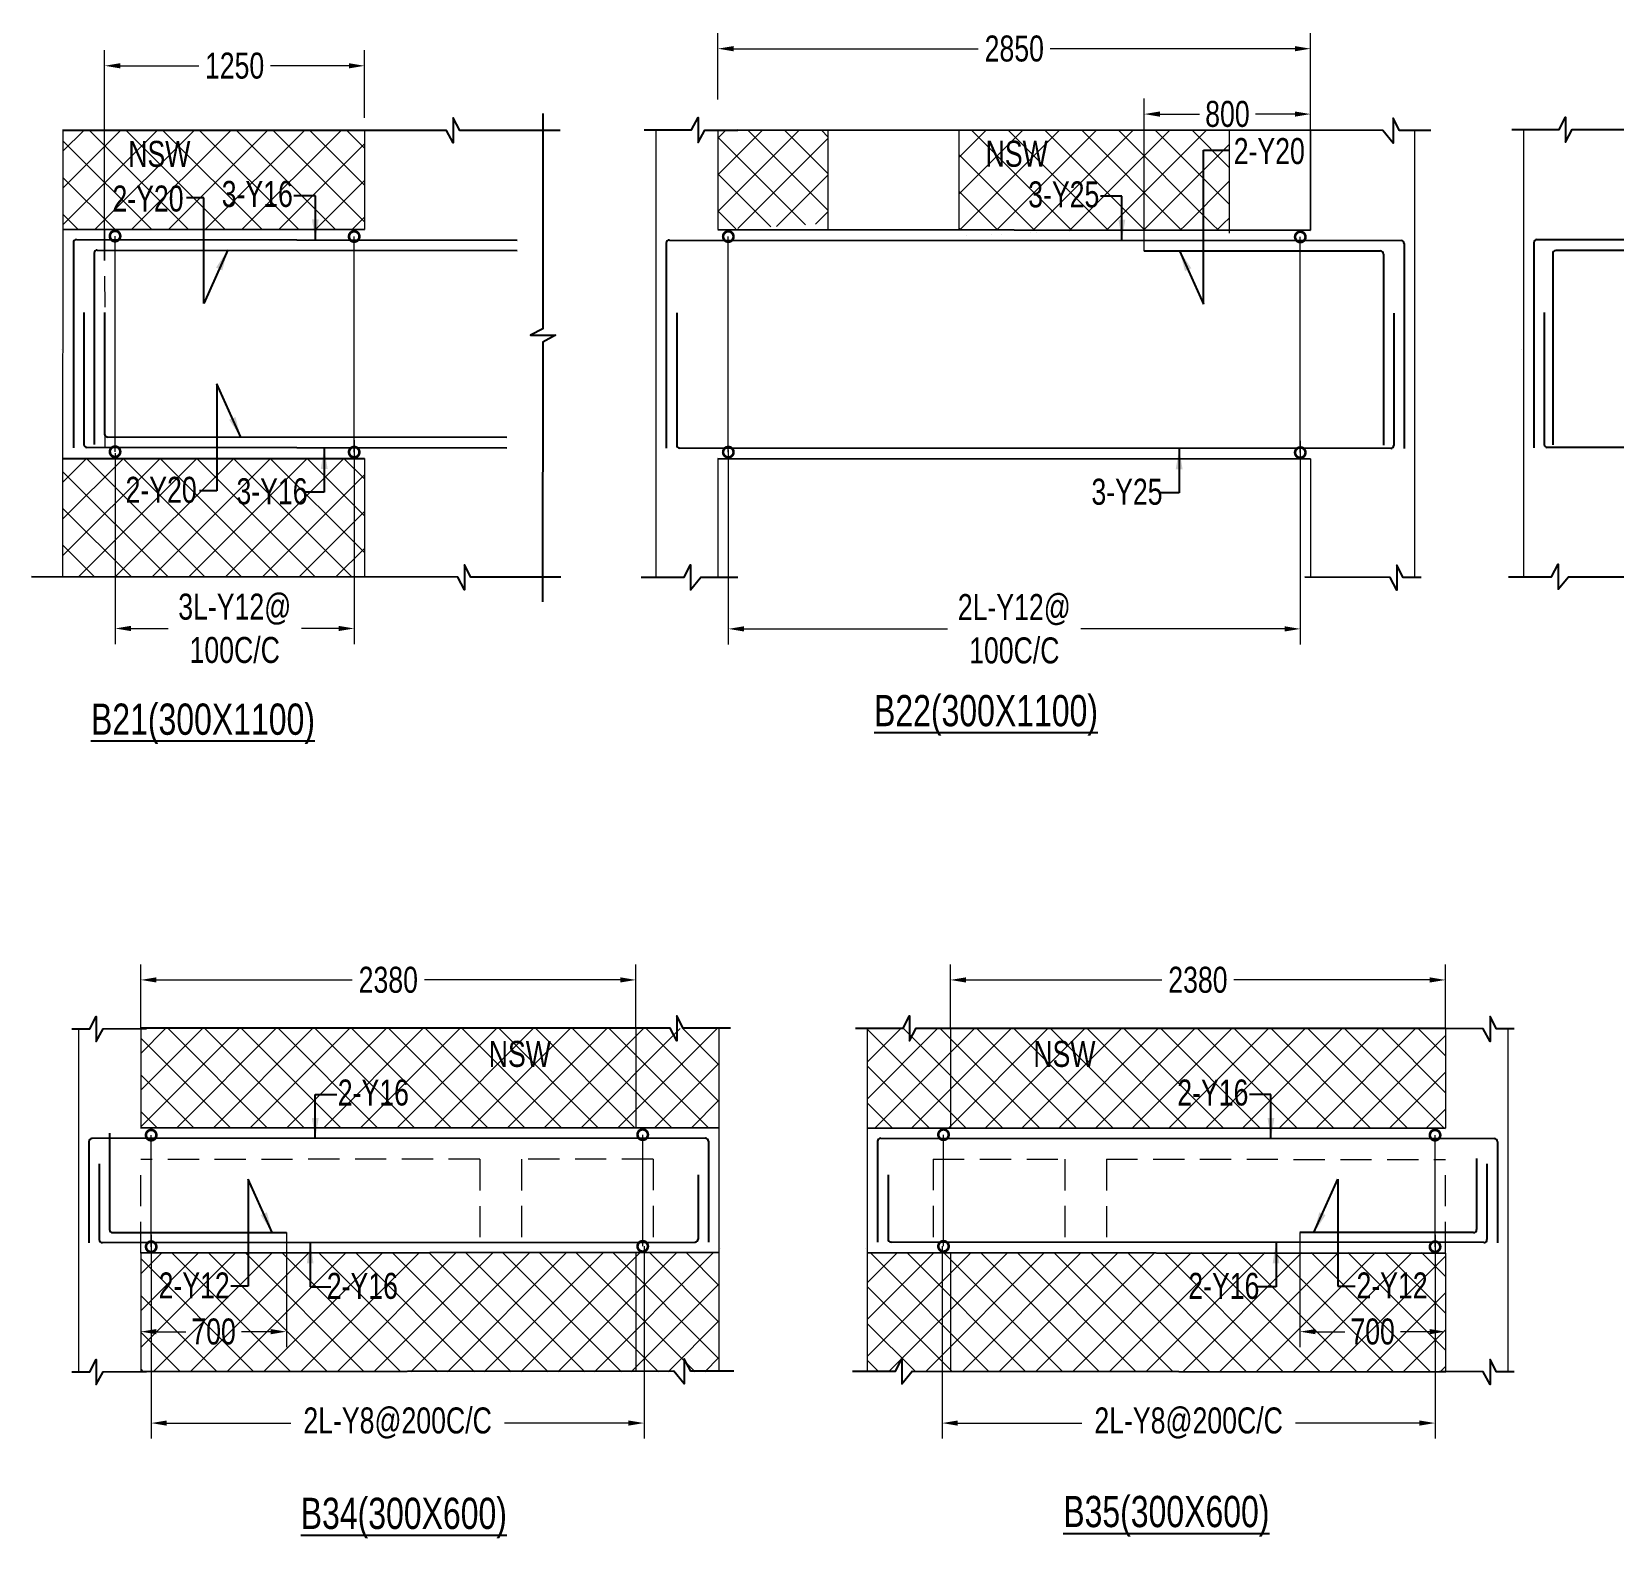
# Model space of a CAD drawing. Header units: millimetres. Extents: x -9667 to 132562, y -132456 to -91255.
# Drawn here: x 8659 to 16265, y -105683 to -98439 of the extents above; entities that cross this region are included whole.
import ezdxf

# ---------------------------------------------------------------- set-up
doc = ezdxf.new("R2010")
doc.units = ezdxf.units.MM
doc.header["$LTSCALE"] = 100
doc.header["$MEASUREMENT"] = 0
doc.linetypes.add('CONTINU', pattern=[0])
doc.linetypes.add('HIDDEN', pattern=[0.375, 0.25, -0.125])
doc.layers.get('Defpoints').update_dxf_attribs({"color": 1, "lineweight": 0})
for name, color, linetype in [('-S-BMNO', 1, 'Continuous'), ('-S-MISC', 8, 'Continuous'), ('-STR-BEAM', 7, 'CONTINU'), ('-STR-REINF', 3, 'Continuous')]:
    doc.layers.add(name, color=color, linetype=linetype)
for name, color, linetype, lineweight in [('-S-STIRRUPS DIM', 6, 'Continuous', 9), ('-S-STIRUP', 11, 'Continuous', 9), ('-S-TEXT', 6, 'Continuous', 0), ('-STR-COLUMN', 5, 'HIDDEN', 13), ('S-COL HATCH', 9, 'Continuous', 0), ('SLAB LINE', 254, 'HIDDEN', 20)]:
    doc.layers.add(name, color=color, linetype=linetype, lineweight=lineweight)
doc.styles.add('BEAM-LS', font='romans.shx', dxfattribs={"width": 0.8})
doc.styles.add('SOBHA', font='swisscl.ttf', dxfattribs={"width": 0.9})
doc.styles.add('sobha.sed', font='swisscl.ttf')
doc.dimstyles.new('S-50', dxfattribs={"dimscale": 50, "dimtxt": 2.5, "dimasz": 2, "dimexe": 0.5, "dimexo": 0.25, "dimgap": 0.25, "dimtad": 0, "dimdec": 0, "dimrnd": 0.0005, "dimzin": 0, "dimdsep": 46, "dimtxsty": 'sobha.sed', "dimblk": 'OBLIQUE', "dimcen": 0.09, "dimclrd": 8, "dimclre": 8, "dimclrt": 6, "dimadec": 0, "dimazin": 0, "dimtfac": 1, "dimtdec": 0, "dimtofl": 0, "dimtmove": 2, "dimatfit": 3, "dimfxl": 0.18, "dimtolj": 1, "dimtzin": 0, "dimlwd": -1, "dimlwe": -1, "dimarcsym": 0})
doc.dimstyles.new('S-DIM50', dxfattribs={"dimscale": 50, "dimtxt": 2.5, "dimasz": 1.5, "dimexe": 1.5, "dimexo": 1, "dimgap": 0.5, "dimtad": 0, "dimdec": 0, "dimzin": 0, "dimdsep": 46, "dimtxsty": 'SOBHA', "dimcen": 0.09, "dimclrd": 256, "dimclre": 256, "dimclrt": 6, "dimadec": 5, "dimazin": 0, "dimtfac": 1, "dimtdec": 0, "dimtofl": 0, "dimtmove": 0, "dimatfit": 3, "dimfxl": 0.18, "dimtolj": 1, "dimtzin": 0, "dimlwd": -1, "dimlwe": -1, "dimarcsym": 0})
doc.dimstyles.new('STIRUP', dxfattribs={"dimscale": 50, "dimtxt": 2.5, "dimasz": 2.2, "dimexe": 0, "dimexo": 0, "dimgap": 0.5, "dimtad": 0, "dimdec": 0, "dimzin": 0, "dimdsep": 46, "dimtxsty": 'BEAM-LS', "dimblk": 'DOTSMALL', "dimcen": 0.09, "dimclrd": 256, "dimclre": 256, "dimclrt": 256, "dimadec": 5, "dimazin": 0, "dimtfac": 1, "dimtdec": 0, "dimtofl": 0, "dimtmove": 0, "dimatfit": 3, "dimldrblk": 'DOTSMALL', "dimfxl": 0, "dimfxlon": 1, "dimtolj": 1, "dimtzin": 0, "dimlwd": -1, "dimlwe": -1, "dimarcsym": 0})
pattern_1 = [(45, (251846.81, 25290.77), (-88.38835, 88.38835), []), (135, (251846.81, 25290.77), (-88.38835, -88.38835), [])]

# ---------------------------------------------------------------- blocks, each defined once
blk = doc.blocks.new('_Oblique')
at = {"color": 0, "linetype": 'ByBlock', "lineweight": -2}
blk.add_line((-0.5, -0.5), (0.5, 0.5), dxfattribs=at)
blk = doc.blocks.new('*D110')
at = {"layer": '-S-STIRRUPS DIM', "color": 251, "transparency": 16777216}
for p, q in [((9233.8, -104223.8), (9233.8, -105203.4)), ((11603.6, -104278.6), (11603.6, -105203.4)), ((9308.8, -105128.4), (9904.7, -105128.4)), ((11528.6, -105128.4), (10932.7, -105128.4))]:
    blk.add_line(p, q, dxfattribs=at)
for points in [[(9308.8, -105115.9), (9308.8, -105140.9), (9233.8, -105128.4)], [(11528.6, -105115.9), (11528.6, -105140.9), (11603.6, -105128.4)]]:
    blk.add_solid(points, dxfattribs=at)
at = {"layer": 'Defpoints', "color": 0, "transparency": 16777216}
for p in [(9233.8, -104223.8, 178586.6), (11603.6, -104278.6, 0), (11603.6, -105128.4)]:
    blk.add_point(p, dxfattribs=at)
at = {"layer": '-S-STIRRUPS DIM', "color": 6, "transparency": 16777216, "insert": (10418.7, -105128.4), "char_height": 125, "attachment_point": 5, "style": 'sobha.sed'}
blk.add_mtext('\\A1;2L-Y8@200C/C', dxfattribs=at)
blk = doc.blocks.new('_DotSmall')
at = {"color": 0, "linetype": 'ByBlock', "const_width": 0.5}
blk.add_lwpolyline([(-0.0625, 0, 1), (0.0625, 0, 1)], format="xyb", close=True, dxfattribs=at)
blk = doc.blocks.new('*D111')
at = {"layer": '-S-STIRUP', "ltscale": 100, "transparency": 16777216}
blk.add_line((9233.8, -104280.7), (9233.8, -103744), dxfattribs=at)
at = {"layer": 'Defpoints', "color": 0, "linetype": 'CONTINU', "ltscale": 100, "transparency": 16777216}
for p in [(9233.8, -103744), (9233.8, -103744), (9233.8, -104280.7)]:
    blk.add_point(p, dxfattribs=at)
at = {"layer": '-S-STIRUP', "linetype": 'CONTINU', "ltscale": 100, "transparency": 16777216, "xscale": 100, "yscale": 100, "zscale": 100}
for p, rotation in [((9233.8, -103744), 90), ((9233.8, -104280.7), 270)]:
    blk.add_blockref('_DotSmall', p, dxfattribs=dict(at, rotation=rotation))
blk = doc.blocks.new('*D112')
at = {"layer": '-S-STIRUP', "ltscale": 100, "transparency": 16777216}
blk.add_line((11597.3, -104278.6), (11597.3, -103741.9), dxfattribs=at)
at = {"layer": 'Defpoints', "color": 0, "linetype": 'CONTINU', "ltscale": 100, "transparency": 16777216}
for p in [(11597.3, -103741.9), (11597.3, -103741.9), (11597.3, -104278.6)]:
    blk.add_point(p, dxfattribs=at)
at = {"layer": '-S-STIRUP', "linetype": 'CONTINU', "ltscale": 100, "transparency": 16777216, "xscale": 100, "yscale": 100, "zscale": 100}
for p, rotation in [((11597.3, -103741.9), 90), ((11597.3, -104278.6), 270)]:
    blk.add_blockref('_DotSmall', p, dxfattribs=dict(at, rotation=rotation))
blk = doc.blocks.new('*D113')
at = {"layer": '-S-STIRRUPS DIM', "color": 251, "transparency": 16777216}
for p, q in [((9184, -103231.9), (9184, -102922.9)), ((11564, -103229.8), (11564, -102922.9)), ((9259, -102997.9), (10200.7, -102997.9)), ((11489, -102997.9), (10547.3, -102997.9))]:
    blk.add_line(p, q, dxfattribs=at)
for points in [[(9259, -102985.4), (9259, -103010.4), (9184, -102997.9)], [(11489, -102985.4), (11489, -103010.4), (11564, -102997.9)]]:
    blk.add_solid(points, dxfattribs=at)
at = {"layer": 'Defpoints', "color": 0, "transparency": 16777216}
for p in [(11564, -102997.9), (9184, -103231.9, 0), (11564, -103229.8, 0)]:
    blk.add_point(p, dxfattribs=at)
at = {"layer": '-S-STIRRUPS DIM', "color": 6, "transparency": 16777216, "insert": (10374, -102997.9), "char_height": 125, "attachment_point": 5, "style": 'sobha.sed'}
blk.add_mtext('\\A1;2380', dxfattribs=at)
blk = doc.blocks.new('*D370')
at = {"layer": '-S-STIRRUPS DIM', "color": 251, "transparency": 16777216}
for p, q in [((12009, -100448.7), (12009, -101385.2)), ((14759.2, -100405.6), (14759.2, -101385.2)), ((12084, -101310.2), (13063.5, -101310.2)), ((14684.2, -101310.2), (13704.7, -101310.2))]:
    blk.add_line(p, q, dxfattribs=at)
for points in [[(12084, -101297.7), (12084, -101322.7), (12009, -101310.2)], [(14684.2, -101297.7), (14684.2, -101322.7), (14759.2, -101310.2)]]:
    blk.add_solid(points, dxfattribs=at)
at = {"layer": 'Defpoints', "color": 0, "transparency": 16777216}
for p in [(12009, -100448.7, 0), (14759.2, -100405.6, 178586.6), (12009, -101310.2)]:
    blk.add_point(p, dxfattribs=at)
at = {"layer": '-S-STIRRUPS DIM', "color": 6, "transparency": 16777216, "insert": (13384.1, -101310.2), "char_height": 125, "attachment_point": 5, "style": 'sobha.sed'}
blk.add_mtext('\\A1;2L-Y12@\\P100C/C', dxfattribs=at)
blk = doc.blocks.new('*D373')
at = {"layer": '-S-STIRRUPS DIM', "color": 251, "transparency": 16777216}
for p, q in [((11959, -98764.2), (11959, -98445.6)), ((14809, -98855.8), (14809, -98445.6)), ((12034, -98520.6), (13210.7, -98520.6)), ((14734, -98520.6), (13557.3, -98520.6))]:
    blk.add_line(p, q, dxfattribs=at)
for points in [[(12034, -98508.1), (12034, -98533.1), (11959, -98520.6)], [(14734, -98508.1), (14734, -98533.1), (14809, -98520.6)]]:
    blk.add_solid(points, dxfattribs=at)
at = {"layer": 'Defpoints', "color": 0, "transparency": 16777216}
for p in [(11959, -98520.6), (11959, -98764.2, 0), (14809, -98855.8, 0)]:
    blk.add_point(p, dxfattribs=at)
at = {"layer": '-S-STIRRUPS DIM', "color": 6, "transparency": 16777216, "insert": (13384, -98520.6), "char_height": 125, "attachment_point": 5, "style": 'sobha.sed'}
blk.add_mtext('\\A1;2850', dxfattribs=at)
blk = doc.blocks.new('*D371')
at = {"layer": '-S-STIRUP', "ltscale": 100, "transparency": 16777216}
blk.add_line((14759.2, -100462.5), (14759.2, -99425.8), dxfattribs=at)
at = {"layer": 'Defpoints', "color": 0, "linetype": 'CONTINU', "ltscale": 100, "transparency": 16777216}
for p in [(14759.2, -99425.8), (14759.2, -99425.8), (14759.2, -100462.5)]:
    blk.add_point(p, dxfattribs=at)
at = {"layer": '-S-STIRUP', "linetype": 'CONTINU', "ltscale": 100, "transparency": 16777216, "xscale": 100, "yscale": 100, "zscale": 100}
for p, rotation in [((14759.2, -99425.8), 90), ((14759.2, -100462.5), 270)]:
    blk.add_blockref('_DotSmall', p, dxfattribs=dict(at, rotation=rotation))
blk = doc.blocks.new('*D372')
at = {"layer": '-S-STIRUP', "ltscale": 100, "transparency": 16777216}
blk.add_line((12009, -100460.4), (12009, -99423.7), dxfattribs=at)
at = {"layer": 'Defpoints', "color": 0, "linetype": 'CONTINU', "ltscale": 100, "transparency": 16777216}
for p in [(12009, -99423.7), (12009, -99423.7), (12009, -100460.4)]:
    blk.add_point(p, dxfattribs=at)
at = {"layer": '-S-STIRUP', "linetype": 'CONTINU', "ltscale": 100, "transparency": 16777216, "xscale": 100, "yscale": 100, "zscale": 100}
for p, rotation in [((12009, -99423.7), 90), ((12009, -100460.4), 270)]:
    blk.add_blockref('_DotSmall', p, dxfattribs=dict(at, rotation=rotation))
blk = doc.blocks.new('*D369')
at = {"layer": '-S-STIRRUPS DIM', "color": 251, "transparency": 16777216}
for p, q in [((14009, -99493.7), (14009, -98760)), ((14809, -99392.8), (14809, -98760)), ((14084, -98835), (14274.7, -98835)), ((14734, -98835), (14543.4, -98835))]:
    blk.add_line(p, q, dxfattribs=at)
for points in [[(14084, -98822.5), (14084, -98847.5), (14009, -98835)], [(14734, -98822.5), (14734, -98847.5), (14809, -98835)]]:
    blk.add_solid(points, dxfattribs=at)
at = {"layer": 'Defpoints', "color": 0, "transparency": 16777216}
for p in [(14809, -98835), (14809, -99392.8, 0), (14009, -99493.7, 0)]:
    blk.add_point(p, dxfattribs=at)
at = {"layer": '-S-STIRRUPS DIM', "color": 6, "transparency": 16777216, "insert": (14409, -98835), "char_height": 125, "attachment_point": 5, "style": 'sobha.sed'}
blk.add_mtext('\\A1;800', dxfattribs=at)
blk = doc.blocks.new('*D590')
at = {"layer": '-S-STIRRUPS DIM', "color": 251, "transparency": 16777216}
for p, q in [((9061.2, -100464.5), (9061.2, -101383.1)), ((10210, -100403.5), (10210, -101383.1)), ((9136.2, -101308.1), (9314.9, -101308.1)), ((10135, -101308.1), (9956.4, -101308.1))]:
    blk.add_line(p, q, dxfattribs=at)
for points in [[(9136.2, -101295.6), (9136.2, -101320.6), (9061.2, -101308.1)], [(10135, -101295.6), (10135, -101320.6), (10210, -101308.1)]]:
    blk.add_solid(points, dxfattribs=at)
at = {"layer": 'Defpoints', "color": 0, "transparency": 16777216}
for p in [(9061.2, -100464.5, 0), (10210, -100403.5, 178586.6), (9061.2, -101308.1)]:
    blk.add_point(p, dxfattribs=at)
at = {"layer": '-S-STIRRUPS DIM', "color": 6, "transparency": 16777216, "insert": (9635.6, -101308.1), "char_height": 125, "attachment_point": 5, "style": 'sobha.sed'}
blk.add_mtext('\\A1;3L-Y12@\\P100C/C', dxfattribs=at)
blk = doc.blocks.new('*D593')
at = {"layer": '-S-STIRRUPS DIM', "color": 251, "transparency": 16777216}
for p, q in [((9010, -99538.6), (9010, -98527.8)), ((10259.8, -98853.7), (10259.8, -98527.8)), ((9085, -98602.8), (9463, -98602.8)), ((10184.8, -98602.8), (9806.8, -98602.8))]:
    blk.add_line(p, q, dxfattribs=at)
for points in [[(9085, -98590.3), (9085, -98615.3), (9010, -98602.8)], [(10184.8, -98590.3), (10184.8, -98615.3), (10259.8, -98602.8)]]:
    blk.add_solid(points, dxfattribs=at)
at = {"layer": 'Defpoints', "color": 0, "transparency": 16777216}
for p in [(9010, -98602.8), (10259.8, -98853.7, 0), (9010, -99538.6, 0)]:
    blk.add_point(p, dxfattribs=at)
at = {"layer": '-S-STIRRUPS DIM', "color": 6, "transparency": 16777216, "insert": (9634.9, -98602.8), "char_height": 125, "attachment_point": 5, "style": 'sobha.sed'}
blk.add_mtext('\\A1;1250', dxfattribs=at)
blk = doc.blocks.new('*D591')
at = {"layer": '-S-STIRUP', "ltscale": 100, "transparency": 16777216}
blk.add_line((10210, -100460.4), (10210, -99423.7), dxfattribs=at)
at = {"layer": 'Defpoints', "color": 0, "linetype": 'CONTINU', "ltscale": 100, "transparency": 16777216}
for p in [(10210, -99423.7), (10210, -99423.7), (10210, -100460.4)]:
    blk.add_point(p, dxfattribs=at)
at = {"layer": '-S-STIRUP', "linetype": 'CONTINU', "ltscale": 100, "transparency": 16777216, "xscale": 100, "yscale": 100, "zscale": 100}
for p, rotation in [((10210, -99423.7), 90), ((10210, -100460.4), 270)]:
    blk.add_blockref('_DotSmall', p, dxfattribs=dict(at, rotation=rotation))
blk = doc.blocks.new('*D592')
at = {"layer": '-S-STIRUP', "ltscale": 100, "transparency": 16777216}
blk.add_line((9060.1, -100458.4), (9060.1, -99421.6), dxfattribs=at)
at = {"layer": 'Defpoints', "color": 0, "linetype": 'CONTINU', "ltscale": 100, "transparency": 16777216}
for p in [(9060.1, -99421.6), (9060.1, -99421.6), (9060.1, -100458.4)]:
    blk.add_point(p, dxfattribs=at)
at = {"layer": '-S-STIRUP', "linetype": 'CONTINU', "ltscale": 100, "transparency": 16777216, "xscale": 100, "yscale": 100, "zscale": 100}
for p, rotation in [((9060.1, -99421.6), 90), ((9060.1, -100458.4), 270)]:
    blk.add_blockref('_DotSmall', p, dxfattribs=dict(at, rotation=rotation))
blk = doc.blocks.new('*D689')
at = {"layer": '-S-STIRRUPS DIM', "color": 251, "transparency": 16777216}
for p, q in [((9883.8, -104211.9), (9883.8, -104764)), ((9184, -104311), (9184, -104764)), ((9259, -104689), (9400.1, -104689)), ((9808.8, -104689), (9667.7, -104689))]:
    blk.add_line(p, q, dxfattribs=at)
for points in [[(9259, -104676.5), (9259, -104701.5), (9184, -104689)], [(9808.8, -104676.5), (9808.8, -104701.5), (9883.8, -104689)]]:
    blk.add_solid(points, dxfattribs=at)
at = {"layer": 'Defpoints', "color": 0, "transparency": 16777216}
for p in [(9883.8, -104211.9, 0), (9184, -104311, 0), (9883.8, -104689)]:
    blk.add_point(p, dxfattribs=at)
at = {"layer": '-S-STIRRUPS DIM', "color": 6, "transparency": 16777216, "insert": (9533.9, -104689), "char_height": 125, "attachment_point": 5, "style": 'sobha.sed'}
blk.add_mtext('\\A1;700', dxfattribs=at)
blk = doc.blocks.new('*D690')
at = {"layer": '-S-STIRRUPS DIM', "color": 251, "transparency": 16777216}
for p, q in [((15407.2, -104223.8), (15407.2, -105203.4)), ((13037.4, -104278.6), (13037.4, -105203.4)), ((13112.4, -105128.4), (13708.3, -105128.4)), ((15332.2, -105128.4), (14736.3, -105128.4))]:
    blk.add_line(p, q, dxfattribs=at)
for points in [[(13112.4, -105115.9), (13112.4, -105140.9), (13037.4, -105128.4)], [(15332.2, -105115.9), (15332.2, -105140.9), (15407.2, -105128.4)]]:
    blk.add_solid(points, dxfattribs=at)
at = {"layer": 'Defpoints', "color": 0, "transparency": 16777216}
for p in [(15407.2, -104223.8, 178586.6), (13037.4, -104278.6, 0), (13037.4, -105128.4)]:
    blk.add_point(p, dxfattribs=at)
at = {"layer": '-S-STIRRUPS DIM', "color": 6, "transparency": 16777216, "insert": (14222.3, -105128.4), "char_height": 125, "attachment_point": 5, "style": 'sobha.sed'}
blk.add_mtext('\\A1;2L-Y8@200C/C', dxfattribs=at)
blk = doc.blocks.new('*D693')
at = {"layer": '-S-STIRRUPS DIM', "color": 251, "transparency": 16777216}
for p, q in [((13077, -103229.8), (13077, -102922.9)), ((15457, -103231.9), (15457, -102922.9)), ((13152, -102997.9), (14093.7, -102997.9)), ((15382, -102997.9), (14440.3, -102997.9))]:
    blk.add_line(p, q, dxfattribs=at)
for points in [[(13152, -102985.4), (13152, -103010.4), (13077, -102997.9)], [(15382, -102985.4), (15382, -103010.4), (15457, -102997.9)]]:
    blk.add_solid(points, dxfattribs=at)
at = {"layer": 'Defpoints', "color": 0, "transparency": 16777216}
for p in [(13077, -102997.9), (13077, -103229.8, 0), (15457, -103231.9, 0)]:
    blk.add_point(p, dxfattribs=at)
at = {"layer": '-S-STIRRUPS DIM', "color": 6, "transparency": 16777216, "insert": (14267, -102997.9), "char_height": 125, "attachment_point": 5, "style": 'sobha.sed'}
blk.add_mtext('\\A1;2380', dxfattribs=at)
blk = doc.blocks.new('*D691')
at = {"layer": '-S-STIRUP', "ltscale": 100, "transparency": 16777216}
blk.add_line((15407.2, -104280.7), (15407.2, -103744), dxfattribs=at)
at = {"layer": 'Defpoints', "color": 0, "linetype": 'CONTINU', "ltscale": 100, "transparency": 16777216}
for p in [(15407.2, -103744), (15407.2, -103744), (15407.2, -104280.7)]:
    blk.add_point(p, dxfattribs=at)
at = {"layer": '-S-STIRUP', "linetype": 'CONTINU', "ltscale": 100, "transparency": 16777216, "xscale": 100, "yscale": 100, "zscale": 100}
for p, rotation in [((15407.2, -103744), 90), ((15407.2, -104280.7), 270)]:
    blk.add_blockref('_DotSmall', p, dxfattribs=dict(at, rotation=rotation))
blk = doc.blocks.new('*D692')
at = {"layer": '-S-STIRUP', "ltscale": 100, "transparency": 16777216}
blk.add_line((13043.7, -104278.6), (13043.7, -103741.9), dxfattribs=at)
at = {"layer": 'Defpoints', "color": 0, "linetype": 'CONTINU', "ltscale": 100, "transparency": 16777216}
for p in [(13043.7, -103741.9), (13043.7, -103741.9), (13043.7, -104278.6)]:
    blk.add_point(p, dxfattribs=at)
at = {"layer": '-S-STIRUP', "linetype": 'CONTINU', "ltscale": 100, "transparency": 16777216, "xscale": 100, "yscale": 100, "zscale": 100}
for p, rotation in [((13043.7, -103741.9), 90), ((13043.7, -104278.6), 270)]:
    blk.add_blockref('_DotSmall', p, dxfattribs=dict(at, rotation=rotation))
blk = doc.blocks.new('*D694')
at = {"layer": '-S-STIRRUPS DIM', "color": 251, "transparency": 16777216}
for p, q in [((14757.3, -104211.9), (14757.3, -104764)), ((15457, -104311), (15457, -104764)), ((14832.3, -104689), (14973.3, -104689)), ((15382, -104689), (15240.9, -104689))]:
    blk.add_line(p, q, dxfattribs=at)
for points in [[(14832.3, -104676.5), (14832.3, -104701.5), (14757.3, -104689)], [(15382, -104676.5), (15382, -104701.5), (15457, -104689)]]:
    blk.add_solid(points, dxfattribs=at)
at = {"layer": 'Defpoints', "color": 0, "transparency": 16777216}
for p in [(14757.3, -104211.9, 0), (15457, -104311, 0), (14757.3, -104689)]:
    blk.add_point(p, dxfattribs=at)
at = {"layer": '-S-STIRRUPS DIM', "color": 6, "transparency": 16777216, "insert": (15107.1, -104689), "char_height": 125, "attachment_point": 5, "style": 'sobha.sed'}
blk.add_mtext('\\A1;700', dxfattribs=at)

msp = doc.modelspace()

# ---------------------------------------------------------------- hatches: boundary and pattern name
at = {"layer": 'S-COL HATCH'}
h = msp.add_hatch(dxfattribs=at)
h.set_pattern_fill('ANSI37', color=252, scale=1000)
h.set_pattern_definition([(45, (232899.2, 19893.83), (-88.38835, 88.38835), []), (135, (232899.2, 19893.83), (-88.38835, -88.38835), [])])
h.paths.add_polyline_path([(8809.8, -101059.9), (10259, -101059.9), (10259, -100490.7), (8809.8, -100490.7)])
h.paths.add_polyline_path([(8809.6, -99388.9), (10259.8, -99388.6), (10259.8, -98911.6), (8809.6, -98911.9)])
h = msp.add_hatch(dxfattribs=at)
h.set_pattern_fill('ANSI37', color=252, scale=1000)
h.set_pattern_definition([(45, (231252.48, 13923.79), (-88.38835, 88.38835), []), (135, (231252.48, 13923.79), (-88.38835, -88.38835), [])])
h.paths.add_polyline_path([(12488.9, -99391.8), (11958.9, -99391.8), (11959.1, -98912.9), (12489.1, -98912.9)])
h.paths.add_polyline_path([(12484, -99362), (11959, -99390.7), (12488.7, -99391.1)], flags=16)
h = msp.add_hatch(dxfattribs=at)
h.set_pattern_fill('ANSI37', color=252, scale=1000)
h.set_pattern_definition([(45, (229322.51, 13923.79), (-88.38835, 88.38835), []), (135, (229322.51, 13923.79), (-88.38835, -88.38835), [])])
h.paths.add_polyline_path([(14418.9, -99391.8), (13118.9, -99391.8), (13119.1, -98912.9), (14419.1, -98912.9)])
h.paths.add_polyline_path([(14414, -99362), (13120.2, -99422.1), (13119.8, -99422.1), (14413.5, -99362)])
h = msp.add_hatch(dxfattribs=at)
h.set_pattern_fill('ANSI37', color=252, scale=1000)
h.set_pattern_definition(pattern_1)
h.paths.add_polyline_path([(11964, -103708.9), (9184, -103708.9), (9184, -103231.9), (11964, -103231.9)])
h = msp.add_hatch(dxfattribs=at)
h.set_pattern_fill('ANSI37', color=252, scale=1000)
h.set_pattern_definition(pattern_1)
h.paths.add_polyline_path([(12677, -103708.9), (15457, -103708.9), (15457, -103231.9), (12677, -103231.9)])
h = msp.add_hatch(dxfattribs=at)
h.set_pattern_fill('ANSI37', color=252, scale=1000)
h.set_pattern_definition(pattern_1)
h.paths.add_polyline_path([(9184, -104881.9), (11964, -104881.9), (11964, -104308.9), (9184, -104308.9)])
h = msp.add_hatch(dxfattribs=at)
h.set_pattern_fill('ANSI37', color=252, scale=1000)
h.set_pattern_definition(pattern_1)
h.paths.add_polyline_path([(15457, -104881.9), (12677, -104881.9), (12677, -104308.9), (15457, -104308.9)])

# ---------------------------------------------------------------- linework, layer by layer
at = {"layer": '-S-MISC', "linetype": 'ByBlock', "ltscale": 1000, "elevation": 0}
for points in [[(11201, -98913.4), (10717.3, -98913.4), (10686.5, -98853.8), (10686.5, -98973.9), (10653.6, -98913.4), (8809.8, -98913.4)], [(11117, -98832.4), (11117, -99867.1), (11057.4, -99898), (11177.5, -99898), (11117, -99930.9), (11114.9, -101180.1)], [(11604.8, -98911.4), (11832.7, -98911.4), (11863.5, -98851.7), (11863.5, -98971.9), (11895.5, -98911.6), (12054.8, -98911.6)], [(15386.9, -98913.7), (15236.4, -98913.7), (15205.5, -98854.1), (15205.5, -98974.2), (15155.7, -98913.7), (12054.8, -98911.6)], [(15776.1, -98909.3), (16004, -98909.3), (16034.8, -98849.6), (16034.8, -98969.8), (16066.7, -98909.5), (16427.8, -98909.5)], [(11203, -101061.6), (10771.3, -101061.6), (10740.5, -101002), (10740.5, -101122.1), (10707.6, -101061.6), (8659, -101059.5)], [(11589.8, -101061.4), (11796.6, -101061.4), (11827.5, -101001.7), (11827.5, -101121.9), (11877.3, -101061.4), (12054.8, -101061.6)], [(15761.1, -101059.3), (15967.9, -101059.3), (15998.8, -100999.6), (15998.8, -101119.8), (16048.6, -101059.3), (16427.8, -101059.5)], [(15340.2, -101063.7), (15254.5, -101063.7), (15223.7, -101004.1), (15223.7, -101124.2), (15190.8, -101063.7), (14780.8, -101061.6)]]:
    msp.add_lwpolyline(points, dxfattribs=at)
at = {"layer": '-S-MISC', "linetype": 'ByBlock', "ltscale": 1000}
for points in [[(8852.8, -103233.7), (8938.5, -103233.7), (8969.4, -103174.1), (8969.4, -103294.2), (9002.2, -103233.7), (9210.9, -103231.6)], [(12019.8, -103229.6), (11792, -103229.6), (11761.1, -103169.9), (11761.1, -103290.1), (11729.2, -103229.8), (9184, -103229.8)], [(12621.2, -103229.6), (12849.1, -103229.6), (12879.9, -103169.9), (12879.9, -103290.1), (12911.8, -103229.8), (15457, -103229.8)], [(15788.2, -103233.7), (15702.5, -103233.7), (15671.6, -103174.1), (15671.6, -103294.2), (15638.8, -103233.7), (15430.1, -103231.6)], [(8852.8, -104881.9), (8938.5, -104881.9), (8969.4, -104822.2), (8969.4, -104942.4), (9002.2, -104881.9), (9210.9, -104879.8)], [(12034.8, -104879.6), (11828, -104879.6), (11797.1, -104819.9), (11797.1, -104940.1), (11747.3, -104879.6), (9184, -104881.9)], [(12606.2, -104879.6), (12813, -104879.6), (12843.9, -104819.9), (12843.9, -104940.1), (12893.7, -104879.6), (15457, -104881.9)], [(15788.2, -104881.9), (15702.5, -104881.9), (15671.6, -104822.2), (15671.6, -104942.4), (15638.8, -104881.9), (15430.1, -104879.8)]]:
    msp.add_lwpolyline(points, dxfattribs=at)
at = {"layer": '-STR-BEAM'}
for p, q in [((8809.8, -99388.6, 0), (10259.8, -99390.7, 0)), ((11959, -99390.7, 0), (14809, -99392.8, 0)), ((8809.8, -100490.7, 0), (10259.8, -100490.7, 0)), ((11959, -100490.7, 0), (14809, -100492.8, 0)), ((11964, -103708.9), (9184, -103711, 0)), ((12677, -103708.9), (15457, -103711, 0)), ((11964, -104308.9), (9184, -104311, 0)), ((12677, -104308.9), (15457, -104311, 0))]:
    msp.add_line(p, q, dxfattribs=at)
at = {"layer": '-STR-COLUMN', "linetype": 'Continuous', "ltscale": 10}
for p, q in [((8809.8, -98909.3, 0), (8808.1, -101059.9, 0)), ((10259.8, -98911.6, 0), (10259.8, -99390.7, 0)), ((11660.6, -98911.4, 0), (11660.6, -101061.4, 0)), ((11959, -98911.6, 0), (11959, -99390.7, 0)), ((12488.7, -99391.1, 0), (12489, -98911.9, 0)), ((13119, -99391.6, 0), (13119, -98912.3, 0)), ((14419, -99408.3, 0), (14419, -98913.2, 0)), ((14809, -98913.7, 0), (14809, -99392.8, 0)), ((15309, -98913.7, 0), (15309, -101063.7, 0)), ((15831.9, -98909.3, 0), (15831.9, -101059.3, 0)), ((10259.8, -100490.7, 0), (10259.8, -101061.6, 0)), ((11959, -100490.7, 0), (11959, -101061.6, 0)), ((14809, -100492.8, 0), (14809, -101063.7, 0)), ((8884, -103231.9), (8884, -104881.9)), ((9184, -103231.9), (9184, -103711)), ((11564, -103229.8), (11564, -103708.9)), ((11964, -103229.6), (11964, -104879.6)), ((12677, -103229.6), (12677, -104879.6)), ((13077, -103229.8), (13077, -103708.9)), ((15457, -103231.9), (15457, -103711)), ((15757, -103231.9), (15757, -104881.9)), ((9184, -104311), (9184, -104881.9)), ((11564, -104308.9), (11564, -104879.8)), ((13077, -104308.9), (13077, -104879.8)), ((15457, -104311), (15457, -104881.9))]:
    msp.add_line(p, q, dxfattribs=at)
at = {"layer": '-STR-REINF', "ltscale": 10}
for p, q in [((8859.8, -99453.4, 0), (8859.8, -100439, 0)), ((8874.8, -99438.4, 0), (10993.8, -99440.7, 0)), ((11710.6, -99455.5, 0), (11710.6, -100441.1, 0)), ((11725.6, -99440.5, 0), (15244.1, -99442.8, 0)), ((15259.1, -99457.8, 0), (15259.1, -100443.5, 0)), ((15881.9, -99453.4, 0), (15881.9, -100439, 0)), ((15896.9, -99438.4, 0), (19415.3, -99440.7, 0)), ((8959.8, -99503.5, 0), (8959.8, -100423.4, 0)), ((8974.9, -99488.5, 0), (10993.8, -99490.7, 0)), ((14009, -99492, 0), (15144, -99492.8, 0)), ((15159, -99507.8, 0), (15159, -100427.1, 0)), ((15973, -99505.7, 0), (15973, -100425, 0)), ((17182, -99489.9, 0), (15988, -99490.7, 0)), ((8909.8, -99788.4, 0), (8909.8, -100423.4, 0)), ((9009.8, -99788.4, 0), (9009.8, -100373.5, 0)), ((11760.6, -99790.5, 0), (11760.6, -100425.5, 0)), ((15209.1, -99792.8, 0), (15209.1, -100427.8, 0)), ((15931.9, -99788.4, 0), (15931.9, -100423.4, 0)), ((8802.6, -99968.4, 0), (8803.1, -99968.4, 0)), ((15824.7, -99968.4, 0), (15825.2, -99968.4, 0)), ((10943.9, -100390.7, 0), (9024.8, -100388.5, 0)), ((10943.8, -100440.7, 0), (8924.8, -100438.4, 0)), ((15194.1, -100442.8, 0), (11775.6, -100440.5, 0)), ((19365.3, -100440.7, 0), (15946.9, -100438.4, 0)), ((9034, -103734.5, 0), (9034, -104198, 0)), ((8934, -103776), (8934, -104261.7)), ((11899, -103758.7, 0), (8949, -103761)), ((11914, -103773.7), (11914, -104259.3)), ((12727, -103773.7), (12727, -104259.3)), ((12742, -103758.7, 0), (15692, -103761)), ((15707, -103776), (15707, -104261.7)), ((8984, -103882.2), (8984, -104246)), ((15607, -103856, 0), (15607, -104198, 0)), ((15657, -103882.2), (15657, -104246)), ((11864, -103935.2), (11864, -104243.7)), ((12777, -103935.2), (12777, -104243.7)), ((8999, -104261), (11849, -104258.7, 0)), ((9049, -104213, 0), (9883.8, -104211.9, 0)), ((15642, -104261), (12792, -104258.7, 0)), ((15592, -104213, 0), (14757.3, -104211.9, 0)), ((11971.2, -104288.7, 0), (11970.7, -104288.7, 0)), ((12669.8, -104288.7, 0), (12670.3, -104288.7, 0))]:
    msp.add_line(p, q, dxfattribs=at)
for centre, start, end in [((8874.8, -99453.4, 0), 90, 180), ((11725.6, -99455.5, 0), 90, 180), ((15244.1, -99457.8, 0), 0, 90), ((15896.9, -99453.4, 0), 90, 180), ((15144, -99507.8, 0), 0, 89.95922), ((15988, -99505.7, 0), 90.04078, 180), ((8924.8, -100423.4, 0), 180, 270), ((11775.6, -100425.5, 0), 180, 270), ((15194.1, -100427.8, 0), 270, 0), ((15946.9, -100423.4, 0), 180, 270), ((8949, -103776), 90, 180), ((11899, -103773.7), 0, 90), ((12742, -103773.7), 90, 180), ((15692, -103776), 0, 90), ((8999, -104246), 180, 270), ((9049, -104198, 0), 180, 270.05128), ((11849, -104243.7), 270, 0), ((12792, -104243.7), 180, 270), ((15592, -104198, 0), 269.94872, 0), ((15642, -104246), 270, 0)]:
    msp.add_arc(centre, 15, start, end, dxfattribs=at)
at = {"layer": '-STR-REINF', "ltscale": 10, "extrusion": (3.25319e-10, -2.22016e-09, 1)}
msp.add_arc((8974.8, -99503.5, 0), 15, 89.93695, 180, dxfattribs=at)
at = {"layer": '-STR-REINF', "ltscale": 10, "extrusion": (6.27657e-10, 2.01404e-09, 1)}
msp.add_arc((9024.8, -100373.5, 0), 15, 180, 269.93383, dxfattribs=at)
at = {"layer": 'SLAB LINE', "color": 8, "linetype": 'HIDDEN', "ltscale": 6}
for p, q in [((9010, -99388.9, 0), (9010.8, -100488.6, 0)), ((9184, -104311, 0), (9183.7, -103861, 0)), ((10814, -103859.8, 0), (9184.1, -103861, 0)), ((10814, -103859.8), (10814, -104309.8)), ((11647.3, -103859.2, 0), (11014, -103859.6, 0)), ((11014, -103859.6), (11014, -104309.6)), ((11647.3, -103859.2, 0), (11647.7, -104309.2, 0)), ((12993.7, -103859.2, 0), (12993.3, -104309.2, 0)), ((12993.7, -103859.2, 0), (13627, -103859.6, 0)), ((13627, -103859.6), (13627, -104309.6)), ((13827, -103859.8, 0), (15456.9, -103861, 0)), ((13827, -103859.8), (13827, -104309.8)), ((15457, -104311, 0), (15457.3, -103861, 0))]:
    msp.add_line(p, q, dxfattribs=at)

# ---------------------------------------------------------------- texts
at = {"layer": '-S-BMNO', "color": 4, "linetype": 'Continuous', "style": 'sobha.sed'}
for s, p in [('%%UB21(300X1100)', (8944.4, -101819.1, 0)), ('%%UB22(300X1100)', (12709.5, -101778.1, 0)), ('%%UB34(300X600)', (9952.9, -105637.6, 0)), ('%%UB35(300X600)', (13619.5, -105628.7, 0))]:
    msp.add_text(s, height=150, dxfattribs=at).set_placement(p)
at = {"layer": '-S-TEXT', "color": 6, "style": 'sobha.sed'}
for p in [(9123.6, -99088.8, 0), (13246.2, -99088.2, 0), (10857.1, -103415.9, 0), (13475.6, -103415.9, 0)]:
    msp.add_text('NSW', height=125, dxfattribs=at).set_placement(p)
at = {"layer": '-S-TEXT', "color": 6, "char_height": 125, "style": 'sobha.sed'}
for s, insert, attachment_point in [('\\A1;2-Y20', (14781, -98950.2, 0), 3), ('\\A1;2-Y20', (9047.7, -99178.5, 0), 1), ('\\A1;3-Y16', (9915, -99156.4, 0), 3), ('\\A1;3-Y25', (13792.9, -99158.5, 0), 3), ('\\A1;2-Y20', (9110.7, -100705.7, 0), 7), ('\\A1;3-Y16', (9985.8, -100586, 0), 3), ('\\A1;3-Y25', (14096.8, -100588.1, 0), 3), ('\\A1;2-Y16', (10131.2, -103476.7, 0), 1), ('\\A1;2-Y16', (14509.8, -103476.7, 0), 3), ('\\A1;2-Y12', (9611.5, -104529.3, 0), 9), ('\\A1;2-Y16', (10078.4, -104406.3, 0), 1), ('\\A1;2-Y16', (14562.6, -104406.3, 0), 3), ('\\A1;2-Y12', (15029.5, -104529.3, 0), 7)]:
    msp.add_mtext(s, dxfattribs=dict(at, insert=insert, attachment_point=attachment_point))

# ---------------------------------------------------------------- dimensions: what is measured, and where the dimension line sits
at = {"layer": '-S-STIRRUPS DIM'}
for base, p1, p2, picture, middle in [((11959, -98520.6, 0), (14809, -98855.8, 0), (11959, -98764.2, 0), '*D373', (13384, -98520.6, 0)), ((9010, -98602.8, 0), (10259.8, -98853.7, 0), (9010, -99538.6, 0), '*D593', (9634.9, -98602.8, 0)), ((13077, -102997.9, 0), (15457, -103231.9), (13077, -103229.8), '*D693', (14267, -102997.9, 0)), ((14757.3, -104689, 0), (15457, -104311, 0), (14757.3, -104211.9, 0), '*D694', (15107.1, -104689, 0))]:
    dim = msp.add_linear_dim(base=base, p1=p1, p2=p2, angle=180, dimstyle='S-DIM50', override={"dimscale": 1, "dimtxt": 125, "dimasz": 75, "dimexe": 75, "dimexo": 0, "dimgap": 25, "dimrnd": 5, "dimtxsty": 'sobha.sed', "dimsah": 1, "dimcen": 4.5, "dimclrd": 251, "dimclre": 251, "dimfxl": 75}, dxfattribs=at)
    dim.commit()
    dim.dimension.update_dxf_attribs({"geometry": picture, "text_midpoint": middle})
for base, p1, p2, picture, middle in [((14809, -98835, 0), (14009, -99493.7, 0), (14809, -99392.8, 0), '*D369', (14409, -98835, 0)), ((11564, -102997.9, 0), (9184, -103231.9), (11564, -103229.8), '*D113', (10374, -102997.9, 0)), ((9883.8, -104689, 0), (9184, -104311, 0), (9883.8, -104211.9, 0), '*D689', (9533.9, -104689, 0))]:
    dim = msp.add_linear_dim(base=base, p1=p1, p2=p2, dimstyle='S-DIM50', override={"dimscale": 1, "dimtxt": 125, "dimasz": 75, "dimexe": 75, "dimexo": 0, "dimgap": 25, "dimrnd": 5, "dimtxsty": 'sobha.sed', "dimsah": 1, "dimcen": 4.5, "dimclrd": 251, "dimclre": 251, "dimfxl": 75}, dxfattribs=at)
    dim.commit()
    dim.dimension.update_dxf_attribs({"geometry": picture, "text_midpoint": middle})
for base, p1, p2, text, picture, middle in [((9061.2, -101308.1, 0), (10210, -100403.5, 178586.6), (9061.2, -100464.5, 0), '3L-Y12@\\P100C/C', '*D590', (9635.6, -101308.1, 0)), ((12009, -101310.2, 0), (14759.2, -100405.6, 178586.6), (12009, -100448.7, 0), '2L-Y12@\\P100C/C', '*D370', (13384.1, -101310.2, 0)), ((13037.4, -105128.4, 0), (15407.2, -104223.8, 178586.6), (13037.4, -104278.6, 0), '2L-Y8@200C/C', '*D690', (14222.3, -105128.4, 0))]:
    dim = msp.add_linear_dim(base=base, p1=p1, p2=p2, angle=180, text=text, dimstyle='S-DIM50', override={"dimscale": 1, "dimtxt": 125, "dimasz": 75, "dimexe": 75, "dimexo": 0, "dimgap": 25, "dimtxsty": 'sobha.sed', "dimsah": 1, "dimcen": 4.5, "dimclrd": 251, "dimclre": 251, "dimfxl": 75}, dxfattribs=at)
    dim.commit()
    dim.dimension.update_dxf_attribs({"geometry": picture, "text_midpoint": middle})
dim = msp.add_linear_dim(base=(11603.6, -105128.4, 0), p1=(9233.8, -104223.8, 178586.6), p2=(11603.6, -104278.6, 0), text='2L-Y8@200C/C', dimstyle='S-DIM50', override={"dimscale": 1, "dimtxt": 125, "dimasz": 75, "dimexe": 75, "dimexo": 0, "dimgap": 25, "dimtxsty": 'sobha.sed', "dimsah": 1, "dimcen": 4.5, "dimclrd": 251, "dimclre": 251, "dimfxl": 75}, dxfattribs=at)
dim.commit()
dim.dimension.update_dxf_attribs({"geometry": '*D110', "text_midpoint": (10418.7, -105128.4, 0)})
at = {"layer": '-S-STIRUP', "linetype": 'CONTINU', "ltscale": 100}
for base, p1, p2, picture, middle in [((9060.1, -99421.6, 0), (9060.1, -100458.4, 0), (9060.1, -99421.6, 0), '*D592', (9060.1, -99940, 0)), ((10210, -99423.7, 178586.6), (10210, -100460.4, 178586.6), (10210, -99423.7, 178586.6), '*D591', (10210, -99942.1, 178586.6)), ((12009, -99423.7, 0), (12009, -100460.4, 0), (12009, -99423.7, 0), '*D372', (12009, -99942.1, 0)), ((14759.2, -99425.8, 178586.6), (14759.2, -100462.5, 178586.6), (14759.2, -99425.8, 178586.6), '*D371', (14759.2, -99944.2, 178586.6)), ((9233.8, -103744, 178586.6), (9233.8, -104280.7, 178586.6), (9233.8, -103744, 178586.6), '*D111', (9233.8, -104012.4, 178586.6)), ((11597.3, -103741.9, 0), (11597.3, -104278.6, 0), (11597.3, -103741.9, 0), '*D112', (11597.3, -104010.3, 0)), ((13043.7, -103741.9, 0), (13043.7, -104278.6, 0), (13043.7, -103741.9, 0), '*D692', (13043.7, -104010.3, 0)), ((15407.2, -103744, 178586.6), (15407.2, -104280.7, 178586.6), (15407.2, -103744, 178586.6), '*D691', (15407.2, -104012.4, 178586.6))]:
    dim = msp.add_linear_dim(base=base, p1=p1, p2=p2, angle=90, text=' ', dimstyle='STIRUP', override={"dimasz": 2}, dxfattribs=at)
    dim.commit()
    dim.dimension.update_dxf_attribs({"geometry": picture, "text_midpoint": middle})

# ---------------------------------------------------------------- leaders
at = {"layer": '-S-MISC'}
for points in [[(14178.9, -99491.9, 0), (14294.4, -99748.8, 0), (14294.4, -99008.9, 0), (14420.8, -99008.9, 0)], [(9601.9, -99488.3, 0), (9486.4, -99745.3, 0), (9486.3, -99237.2, 0), (9402.9, -99237.2, 0)], [(9664.9, -100389.1, 0), (9549.4, -100132.1, 0), (9549.3, -100646.9, 0), (9465.9, -100646.9, 0)], [(9816.2, -104212.7, 0), (9700.7, -103955.7, 0), (9700.7, -104470.5, 0), (9617.3, -104470.5, 0)], [(14824.8, -104212.7, 0), (14940.3, -103955.7, 0), (14940.3, -104470.5, 0), (15023.7, -104470.5, 0)]]:
    msp.add_leader(points, dimstyle='S-50', dxfattribs=at)
at = {"layer": '-S-MISC', "annotation_type": 0, "has_hookline": 1, "hookline_direction": 1, "horizontal_direction": (-1, 0, 0)}
for points, text_width in [([(10023.4, -99440.7, 0), (10023.4, -99227.9, 0), (9920, -99227.9, 0)], 353.8), ([(13901.3, -99442.8, 0), (13901.3, -99230, 0), (13797.9, -99230, 0)], 353.5), ([(10065.8, -100440.7, 0), (10065.8, -100653.5, 0), (9966.8, -100653.5, 0)], 353.8), ([(14176.8, -100442.8, 0), (14176.8, -100655.6, 0), (14077.8, -100655.6, 0)], 353.5), ([(14618.2, -103761, 0), (14618.2, -103548.2, 0), (14514.8, -103548.2, 0)], 353.5), ([(14642.7, -104261, 0), (14642.7, -104473.8, 0), (14543.6, -104473.8, 0)], 353.5)]:
    msp.add_leader(points, dimstyle='S-50', dxfattribs=dict(at, text_width=text_width))
at = {"layer": '-S-MISC', "annotation_type": 0, "has_hookline": 1, "hookline_direction": 1, "text_width": 353.5}
for points in [[(10022.8, -103761, 0), (10022.8, -103548.2, 0), (10126.2, -103548.2, 0)], [(9998.3, -104261, 0), (9998.3, -104473.8, 0), (10097.4, -104473.8, 0)]]:
    msp.add_leader(points, dimstyle='S-50', dxfattribs=at)

doc.saveas('drawing.dxf')
